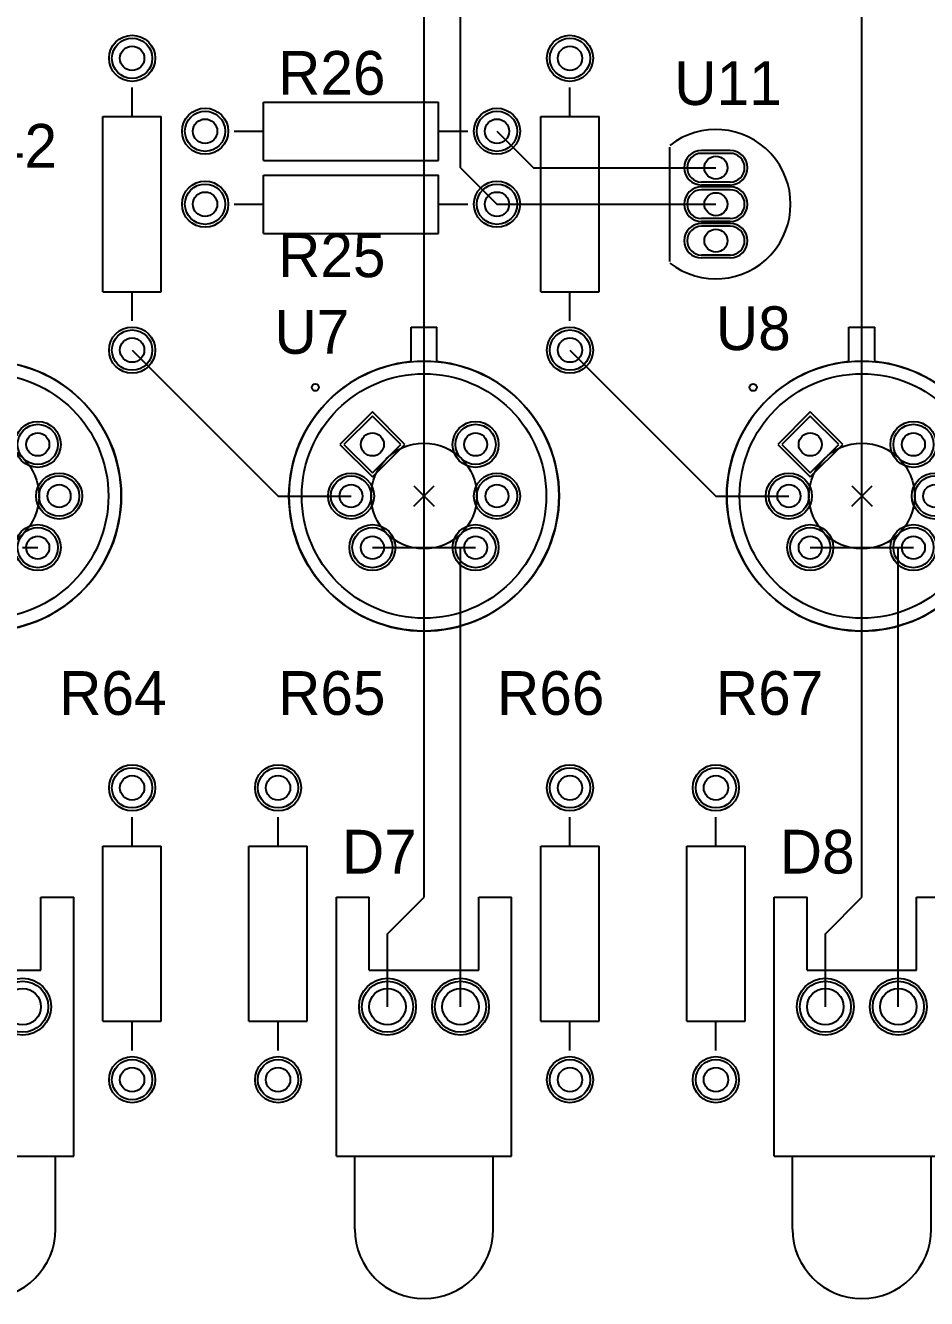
# Model space of a CAD drawing. Extents: x 0.2 to 21.7, y 0.2 to 7.8.
# Drawn here: x 6.354 to 7.589, y 2.1 to 3.845 of the extents above; entities that cross this region are included whole.
import ezdxf

# ---------------------------------------------------------------- set-up
doc = ezdxf.new("R2010")
doc.units = 0
doc.layers.get('0').update_dxf_attribs({"linetype": 'CONTINUOUS'})
for name, color, linetype in [('BOTTOMLAYER', 5, 'CONTINUOUS'), ('BOTTOMSOLDER', 6, 'CONTINUOUS'), ('MECHANICAL13', 56, 'CONTINUOUS'), ('MECHANICAL15', 56, 'CONTINUOUS'), ('MULTILAYER', 9, 'CONTINUOUS'), ('PADHOLE', 156, 'CONTINUOUS'), ('TOPLAYER', 1, 'CONTINUOUS'), ('TOPOVERLAY', 2, 'CONTINUOUS'), ('TOPSOLDER', 216, 'CONTINUOUS')]:
    doc.layers.add(name, color=color, linetype=linetype)

# ---------------------------------------------------------------- blocks, each defined once
blk = doc.blocks.new('LED_0_21')
at = {"layer": 'BOTTOMLAYER'}
for centre in [(-0.05, 0), (0.05, 0)]:
    blk.add_circle(centre, 0.035, dxfattribs=at)
at = {"layer": 'BOTTOMSOLDER'}
for centre in [(-0.05, 0), (0.05, 0)]:
    blk.add_circle(centre, 0.039, dxfattribs=at)
at = {"layer": 'MULTILAYER'}
for centre in [(-0.05, 0), (0.05, 0)]:
    blk.add_circle(centre, 0.035, dxfattribs=at)
at = {"layer": 'PADHOLE'}
for centre in [(-0.05, 0), (0.05, 0)]:
    blk.add_circle(centre, 0.025, dxfattribs=at)
at = {"layer": 'TOPLAYER'}
for centre in [(-0.05, 0), (0.05, 0)]:
    blk.add_circle(centre, 0.035, dxfattribs=at)
at = {"layer": 'TOPOVERLAY'}
for p, q in [((-0.12, 0.15), (-0.075, 0.15)), ((-0.12, -0.205), (-0.12, 0.15)), ((-0.075, 0.05), (-0.075, 0.15)), ((0.075, 0.15), (0.12, 0.15)), ((0.075, 0.05), (0.075, 0.15)), ((0.12, -0.205), (0.12, 0.15)), ((-0.075, 0.05), (0.075, 0.05)), ((-0.12, -0.205), (0.12, -0.205)), ((-0.095, -0.305), (-0.095, -0.205)), ((0.095, -0.305), (0.095, -0.205))]:
    blk.add_line(p, q, dxfattribs=at)
blk.add_arc((0, -0.305), 0.095, 180, 360, dxfattribs=at)
at = {"layer": 'TOPSOLDER'}
for centre in [(-0.05, 0), (0.05, 0)]:
    blk.add_circle(centre, 0.039, dxfattribs=at)
blk = doc.blocks.new('LED_0_22')
at = {"layer": 'BOTTOMLAYER'}
for centre in [(-0.05, 0), (0.05, 0)]:
    blk.add_circle(centre, 0.035, dxfattribs=at)
at = {"layer": 'BOTTOMSOLDER'}
for centre in [(-0.05, 0), (0.05, 0)]:
    blk.add_circle(centre, 0.039, dxfattribs=at)
at = {"layer": 'MULTILAYER'}
for centre in [(-0.05, 0), (0.05, 0)]:
    blk.add_circle(centre, 0.035, dxfattribs=at)
at = {"layer": 'PADHOLE'}
for centre in [(-0.05, 0), (0.05, 0)]:
    blk.add_circle(centre, 0.025, dxfattribs=at)
at = {"layer": 'TOPLAYER'}
for centre in [(-0.05, 0), (0.05, 0)]:
    blk.add_circle(centre, 0.035, dxfattribs=at)
at = {"layer": 'TOPOVERLAY'}
for p, q in [((-0.12, 0.15), (-0.075, 0.15)), ((-0.12, -0.205), (-0.12, 0.15)), ((-0.075, 0.05), (-0.075, 0.15)), ((0.075, 0.15), (0.12, 0.15)), ((0.075, 0.05), (0.075, 0.15)), ((0.12, -0.205), (0.12, 0.15)), ((-0.075, 0.05), (0.075, 0.05)), ((-0.12, -0.205), (0.12, -0.205)), ((-0.095, -0.305), (-0.095, -0.205)), ((0.095, -0.305), (0.095, -0.205))]:
    blk.add_line(p, q, dxfattribs=at)
blk.add_arc((0, -0.305), 0.095, 180, 360, dxfattribs=at)
at = {"layer": 'TOPSOLDER'}
for centre in [(-0.05, 0), (0.05, 0)]:
    blk.add_circle(centre, 0.039, dxfattribs=at)
blk = doc.blocks.new('LED_0_23')
at = {"layer": 'BOTTOMLAYER'}
for centre in [(-0.05, 0), (0.05, 0)]:
    blk.add_circle(centre, 0.035, dxfattribs=at)
at = {"layer": 'BOTTOMSOLDER'}
for centre in [(-0.05, 0), (0.05, 0)]:
    blk.add_circle(centre, 0.039, dxfattribs=at)
at = {"layer": 'MULTILAYER'}
for centre in [(-0.05, 0), (0.05, 0)]:
    blk.add_circle(centre, 0.035, dxfattribs=at)
at = {"layer": 'PADHOLE'}
for centre in [(-0.05, 0), (0.05, 0)]:
    blk.add_circle(centre, 0.025, dxfattribs=at)
at = {"layer": 'TOPLAYER'}
for centre in [(-0.05, 0), (0.05, 0)]:
    blk.add_circle(centre, 0.035, dxfattribs=at)
at = {"layer": 'TOPOVERLAY'}
for p, q in [((-0.12, 0.15), (-0.075, 0.15)), ((-0.12, -0.205), (-0.12, 0.15)), ((-0.075, 0.05), (-0.075, 0.15)), ((0.075, 0.15), (0.12, 0.15)), ((0.075, 0.05), (0.075, 0.15)), ((0.12, -0.205), (0.12, 0.15)), ((-0.075, 0.05), (0.075, 0.05)), ((-0.12, -0.205), (0.12, -0.205)), ((-0.095, -0.305), (-0.095, -0.205)), ((0.095, -0.305), (0.095, -0.205))]:
    blk.add_line(p, q, dxfattribs=at)
blk.add_arc((0, -0.305), 0.095, 180, 360, dxfattribs=at)
at = {"layer": 'TOPSOLDER'}
for centre in [(-0.05, 0), (0.05, 0)]:
    blk.add_circle(centre, 0.039, dxfattribs=at)
blk = doc.blocks.new('AXIAL_0_4_89')
at = {"layer": 'BOTTOMLAYER'}
for centre in [(-0.2, 0), (0.2, 0)]:
    blk.add_circle(centre, 0.0276, dxfattribs=at)
at = {"layer": 'BOTTOMSOLDER'}
for centre in [(-0.2, 0), (0.2, 0)]:
    blk.add_circle(centre, 0.0316, dxfattribs=at)
at = {"layer": 'MULTILAYER'}
for centre in [(-0.2, 0), (0.2, 0)]:
    blk.add_circle(centre, 0.0276, dxfattribs=at)
at = {"layer": 'PADHOLE'}
for centre in [(-0.2, 0), (0.2, 0)]:
    blk.add_circle(centre, 0.0167, dxfattribs=at)
at = {"layer": 'TOPLAYER'}
for centre in [(-0.2, 0), (0.2, 0)]:
    blk.add_circle(centre, 0.0276, dxfattribs=at)
at = {"layer": 'TOPOVERLAY'}
for p, q in [((0.12, 0.04), (-0.12, 0.04)), ((-0.12, 0.04), (-0.12, -0.04)), ((0.12, 0.04), (0.12, -0.04)), ((-0.12, 0), (-0.16, 0)), ((0.16, 0), (0.12, 0)), ((0.12, -0.04), (-0.12, -0.04))]:
    blk.add_line(p, q, dxfattribs=at)
at = {"layer": 'TOPSOLDER'}
for centre in [(-0.2, 0), (0.2, 0)]:
    blk.add_circle(centre, 0.0316, dxfattribs=at)
blk = doc.blocks.new('AXIAL_0_4_90')
at = {"layer": 'BOTTOMLAYER'}
for centre in [(-0.2, 0), (0.2, 0)]:
    blk.add_circle(centre, 0.0276, dxfattribs=at)
at = {"layer": 'BOTTOMSOLDER'}
for centre in [(-0.2, 0), (0.2, 0)]:
    blk.add_circle(centre, 0.0316, dxfattribs=at)
at = {"layer": 'MULTILAYER'}
for centre in [(-0.2, 0), (0.2, 0)]:
    blk.add_circle(centre, 0.0276, dxfattribs=at)
at = {"layer": 'PADHOLE'}
for centre in [(-0.2, 0), (0.2, 0)]:
    blk.add_circle(centre, 0.0167, dxfattribs=at)
at = {"layer": 'TOPLAYER'}
for centre in [(-0.2, 0), (0.2, 0)]:
    blk.add_circle(centre, 0.0276, dxfattribs=at)
at = {"layer": 'TOPOVERLAY'}
for p, q in [((0.12, 0.04), (-0.12, 0.04)), ((-0.12, 0.04), (-0.12, -0.04)), ((0.12, 0.04), (0.12, -0.04)), ((-0.12, 0), (-0.16, 0)), ((0.16, 0), (0.12, 0)), ((0.12, -0.04), (-0.12, -0.04))]:
    blk.add_line(p, q, dxfattribs=at)
at = {"layer": 'TOPSOLDER'}
for centre in [(-0.2, 0), (0.2, 0)]:
    blk.add_circle(centre, 0.0316, dxfattribs=at)
blk = doc.blocks.new('AXIAL_0_4_106')
at = {"layer": 'BOTTOMLAYER'}
for centre in [(-0.2, 0), (0.2, 0)]:
    blk.add_circle(centre, 0.0276, dxfattribs=at)
at = {"layer": 'BOTTOMSOLDER'}
for centre in [(-0.2, 0), (0.2, 0)]:
    blk.add_circle(centre, 0.0316, dxfattribs=at)
at = {"layer": 'MULTILAYER'}
for centre in [(-0.2, 0), (0.2, 0)]:
    blk.add_circle(centre, 0.0276, dxfattribs=at)
at = {"layer": 'PADHOLE'}
for centre in [(-0.2, 0), (0.2, 0)]:
    blk.add_circle(centre, 0.0167, dxfattribs=at)
at = {"layer": 'TOPLAYER'}
for centre in [(-0.2, 0), (0.2, 0)]:
    blk.add_circle(centre, 0.0276, dxfattribs=at)
at = {"layer": 'TOPOVERLAY'}
for p, q in [((-0.12, 0.04), (0.12, 0.04)), ((-0.12, 0.04), (-0.12, -0.04)), ((0.12, 0.04), (0.12, -0.04)), ((-0.16, 0), (-0.12, 0)), ((0.12, 0), (0.16, 0)), ((-0.12, -0.04), (0.12, -0.04))]:
    blk.add_line(p, q, dxfattribs=at)
at = {"layer": 'TOPSOLDER'}
for centre in [(-0.2, 0), (0.2, 0)]:
    blk.add_circle(centre, 0.0316, dxfattribs=at)
blk = doc.blocks.new('AXIAL_0_4_107')
at = {"layer": 'BOTTOMLAYER'}
for centre in [(-0.2, 0), (0.2, 0)]:
    blk.add_circle(centre, 0.0276, dxfattribs=at)
at = {"layer": 'BOTTOMSOLDER'}
for centre in [(-0.2, 0), (0.2, 0)]:
    blk.add_circle(centre, 0.0316, dxfattribs=at)
at = {"layer": 'MULTILAYER'}
for centre in [(-0.2, 0), (0.2, 0)]:
    blk.add_circle(centre, 0.0276, dxfattribs=at)
at = {"layer": 'PADHOLE'}
for centre in [(-0.2, 0), (0.2, 0)]:
    blk.add_circle(centre, 0.0167, dxfattribs=at)
at = {"layer": 'TOPLAYER'}
for centre in [(-0.2, 0), (0.2, 0)]:
    blk.add_circle(centre, 0.0276, dxfattribs=at)
at = {"layer": 'TOPOVERLAY'}
for p, q in [((-0.12, 0.04), (0.12, 0.04)), ((-0.12, 0.04), (-0.12, -0.04)), ((0.12, 0.04), (0.12, -0.04)), ((-0.16, 0), (-0.12, 0)), ((0.12, 0), (0.16, 0)), ((-0.12, -0.04), (0.12, -0.04))]:
    blk.add_line(p, q, dxfattribs=at)
at = {"layer": 'TOPSOLDER'}
for centre in [(-0.2, 0), (0.2, 0)]:
    blk.add_circle(centre, 0.0316, dxfattribs=at)
blk = doc.blocks.new('AXIAL_0_4_128')
at = {"layer": 'BOTTOMLAYER'}
for centre in [(-0.2, 0), (0.2, 0)]:
    blk.add_circle(centre, 0.0276, dxfattribs=at)
at = {"layer": 'BOTTOMSOLDER'}
for centre in [(-0.2, 0), (0.2, 0)]:
    blk.add_circle(centre, 0.0316, dxfattribs=at)
at = {"layer": 'MULTILAYER'}
for centre in [(-0.2, 0), (0.2, 0)]:
    blk.add_circle(centre, 0.0276, dxfattribs=at)
at = {"layer": 'PADHOLE'}
for centre in [(-0.2, 0), (0.2, 0)]:
    blk.add_circle(centre, 0.0167, dxfattribs=at)
at = {"layer": 'TOPLAYER'}
for centre in [(-0.2, 0), (0.2, 0)]:
    blk.add_circle(centre, 0.0276, dxfattribs=at)
at = {"layer": 'TOPOVERLAY'}
for p, q in [((-0.12, 0.04), (0.12, 0.04)), ((-0.12, 0.04), (-0.12, -0.04)), ((0.12, 0.04), (0.12, -0.04)), ((-0.16, 0), (-0.12, 0)), ((0.12, 0), (0.16, 0)), ((-0.12, -0.04), (0.12, -0.04))]:
    blk.add_line(p, q, dxfattribs=at)
at = {"layer": 'TOPSOLDER'}
for centre in [(-0.2, 0), (0.2, 0)]:
    blk.add_circle(centre, 0.0316, dxfattribs=at)
blk = doc.blocks.new('AXIAL_0_4_129')
at = {"layer": 'BOTTOMLAYER'}
for centre in [(-0.2, 0), (0.2, 0)]:
    blk.add_circle(centre, 0.0276, dxfattribs=at)
at = {"layer": 'BOTTOMSOLDER'}
for centre in [(-0.2, 0), (0.2, 0)]:
    blk.add_circle(centre, 0.0316, dxfattribs=at)
at = {"layer": 'MULTILAYER'}
for centre in [(-0.2, 0), (0.2, 0)]:
    blk.add_circle(centre, 0.0276, dxfattribs=at)
at = {"layer": 'PADHOLE'}
for centre in [(-0.2, 0), (0.2, 0)]:
    blk.add_circle(centre, 0.0167, dxfattribs=at)
at = {"layer": 'TOPLAYER'}
for centre in [(-0.2, 0), (0.2, 0)]:
    blk.add_circle(centre, 0.0276, dxfattribs=at)
at = {"layer": 'TOPOVERLAY'}
for p, q in [((-0.12, 0.04), (0.12, 0.04)), ((-0.12, 0.04), (-0.12, -0.04)), ((0.12, 0.04), (0.12, -0.04)), ((-0.16, 0), (-0.12, 0)), ((0.12, 0), (0.16, 0)), ((-0.12, -0.04), (0.12, -0.04))]:
    blk.add_line(p, q, dxfattribs=at)
at = {"layer": 'TOPSOLDER'}
for centre in [(-0.2, 0), (0.2, 0)]:
    blk.add_circle(centre, 0.0316, dxfattribs=at)
blk = doc.blocks.new('AXIAL_0_4_130')
at = {"layer": 'BOTTOMLAYER'}
for centre in [(-0.2, 0), (0.2, 0)]:
    blk.add_circle(centre, 0.0276, dxfattribs=at)
at = {"layer": 'BOTTOMSOLDER'}
for centre in [(-0.2, 0), (0.2, 0)]:
    blk.add_circle(centre, 0.0316, dxfattribs=at)
at = {"layer": 'MULTILAYER'}
for centre in [(-0.2, 0), (0.2, 0)]:
    blk.add_circle(centre, 0.0276, dxfattribs=at)
at = {"layer": 'PADHOLE'}
for centre in [(-0.2, 0), (0.2, 0)]:
    blk.add_circle(centre, 0.0167, dxfattribs=at)
at = {"layer": 'TOPLAYER'}
for centre in [(-0.2, 0), (0.2, 0)]:
    blk.add_circle(centre, 0.0276, dxfattribs=at)
at = {"layer": 'TOPOVERLAY'}
for p, q in [((-0.12, 0.04), (0.12, 0.04)), ((-0.12, 0.04), (-0.12, -0.04)), ((0.12, 0.04), (0.12, -0.04)), ((-0.16, 0), (-0.12, 0)), ((0.12, 0), (0.16, 0)), ((-0.12, -0.04), (0.12, -0.04))]:
    blk.add_line(p, q, dxfattribs=at)
at = {"layer": 'TOPSOLDER'}
for centre in [(-0.2, 0), (0.2, 0)]:
    blk.add_circle(centre, 0.0316, dxfattribs=at)
blk = doc.blocks.new('AXIAL_0_4_131')
at = {"layer": 'BOTTOMLAYER'}
for centre in [(-0.2, 0), (0.2, 0)]:
    blk.add_circle(centre, 0.0276, dxfattribs=at)
at = {"layer": 'BOTTOMSOLDER'}
for centre in [(-0.2, 0), (0.2, 0)]:
    blk.add_circle(centre, 0.0316, dxfattribs=at)
at = {"layer": 'MULTILAYER'}
for centre in [(-0.2, 0), (0.2, 0)]:
    blk.add_circle(centre, 0.0276, dxfattribs=at)
at = {"layer": 'PADHOLE'}
for centre in [(-0.2, 0), (0.2, 0)]:
    blk.add_circle(centre, 0.0167, dxfattribs=at)
at = {"layer": 'TOPLAYER'}
for centre in [(-0.2, 0), (0.2, 0)]:
    blk.add_circle(centre, 0.0276, dxfattribs=at)
at = {"layer": 'TOPOVERLAY'}
for p, q in [((-0.12, 0.04), (0.12, 0.04)), ((-0.12, 0.04), (-0.12, -0.04)), ((0.12, 0.04), (0.12, -0.04)), ((-0.16, 0), (-0.12, 0)), ((0.12, 0), (0.16, 0)), ((-0.12, -0.04), (0.12, -0.04))]:
    blk.add_line(p, q, dxfattribs=at)
at = {"layer": 'TOPSOLDER'}
for centre in [(-0.2, 0), (0.2, 0)]:
    blk.add_circle(centre, 0.0316, dxfattribs=at)
blk = doc.blocks.new('H06C_170')
at = {"layer": 'BOTTOMLAYER'}
for p, q in [((-0.127559, 0.027559), (-0.127559, -0.027559)), ((-0.072441, 0.027559), (-0.127559, 0.027559)), ((-0.072441, -0.027559), (-0.072441, 0.027559)), ((-0.127559, -0.027559), (-0.072441, -0.027559))]:
    blk.add_line(p, q, dxfattribs=at)
for centre in [(0, 0.1), (0.070711, 0.070711), (0.1, 0), (-0.070711, -0.070711), (0, -0.1)]:
    blk.add_circle(centre, 0.027559, dxfattribs=at)
at = {"layer": 'BOTTOMSOLDER'}
for p, q in [((-0.131559, 0.031559), (-0.131559, -0.031559)), ((-0.068441, 0.031559), (-0.131559, 0.031559)), ((-0.068441, -0.031559), (-0.068441, 0.031559)), ((-0.131559, -0.031559), (-0.068441, -0.031559))]:
    blk.add_line(p, q, dxfattribs=at)
for centre in [(0, 0.1), (0.070711, 0.070711), (0.1, 0), (-0.070711, -0.070711), (0, -0.1)]:
    blk.add_circle(centre, 0.031559, dxfattribs=at)
at = {"layer": 'MECHANICAL13'}
for radius in [0.185039, 0.16752, 0.072441]:
    blk.add_circle((0, 0), radius, dxfattribs=at)
at = {"layer": 'MECHANICAL15'}
for p, q in [((0, -0.019685), (0, 0.019685)), ((-0.019685, 0), (0.019685, 0))]:
    blk.add_line(p, q, dxfattribs=at)
at = {"layer": 'MULTILAYER'}
for p, q in [((-0.127559, 0.027559), (-0.127559, -0.027559)), ((-0.072441, 0.027559), (-0.127559, 0.027559)), ((-0.072441, -0.027559), (-0.072441, 0.027559)), ((-0.127559, -0.027559), (-0.072441, -0.027559))]:
    blk.add_line(p, q, dxfattribs=at)
for centre in [(0, 0.1), (0.070711, 0.070711), (0.1, 0), (-0.070711, -0.070711), (0, -0.1)]:
    blk.add_circle(centre, 0.027559, dxfattribs=at)
at = {"layer": 'PADHOLE'}
for centre in [(0, 0.1), (0.070711, 0.070711), (-0.1, 0), (0.1, 0), (-0.070711, -0.070711), (0, -0.1)]:
    blk.add_circle(centre, 0.015748, dxfattribs=at)
at = {"layer": 'TOPLAYER'}
for p, q in [((-0.127559, 0.027559), (-0.127559, -0.027559)), ((-0.072441, 0.027559), (-0.127559, 0.027559)), ((-0.072441, -0.027559), (-0.072441, 0.027559)), ((-0.127559, -0.027559), (-0.072441, -0.027559))]:
    blk.add_line(p, q, dxfattribs=at)
for centre in [(0, 0.1), (0.070711, 0.070711), (0.1, 0), (-0.070711, -0.070711), (0, -0.1)]:
    blk.add_circle(centre, 0.027559, dxfattribs=at)
at = {"layer": 'TOPOVERLAY'}
for p, q in [((-0.176176, 0.151121), (-0.151121, 0.176176)), ((-0.117714, 0.142769), (-0.151121, 0.176176)), ((-0.142769, 0.117714), (-0.176176, 0.151121))]:
    blk.add_line(p, q, dxfattribs=at)
blk.add_circle((-0.21063, 0), 0.004921, dxfattribs=at)
blk.add_arc((0, 0), 0.185039, -219.506, -230.494, dxfattribs=at)
at = {"layer": 'TOPSOLDER'}
for p, q in [((-0.131559, 0.031559), (-0.131559, -0.031559)), ((-0.068441, 0.031559), (-0.131559, 0.031559)), ((-0.068441, -0.031559), (-0.068441, 0.031559)), ((-0.131559, -0.031559), (-0.068441, -0.031559))]:
    blk.add_line(p, q, dxfattribs=at)
for centre in [(0, 0.1), (0.070711, 0.070711), (0.1, 0), (-0.070711, -0.070711), (0, -0.1)]:
    blk.add_circle(centre, 0.031559, dxfattribs=at)
blk = doc.blocks.new('H06C_171')
at = {"layer": 'BOTTOMLAYER'}
for p, q in [((-0.127559, 0.027559), (-0.127559, -0.027559)), ((-0.072441, 0.027559), (-0.127559, 0.027559)), ((-0.072441, -0.027559), (-0.072441, 0.027559)), ((-0.127559, -0.027559), (-0.072441, -0.027559))]:
    blk.add_line(p, q, dxfattribs=at)
for centre in [(0, 0.1), (0.070711, 0.070711), (0.1, 0), (-0.070711, -0.070711), (0, -0.1)]:
    blk.add_circle(centre, 0.027559, dxfattribs=at)
at = {"layer": 'BOTTOMSOLDER'}
for p, q in [((-0.131559, 0.031559), (-0.131559, -0.031559)), ((-0.068441, 0.031559), (-0.131559, 0.031559)), ((-0.068441, -0.031559), (-0.068441, 0.031559)), ((-0.131559, -0.031559), (-0.068441, -0.031559))]:
    blk.add_line(p, q, dxfattribs=at)
for centre in [(0, 0.1), (0.070711, 0.070711), (0.1, 0), (-0.070711, -0.070711), (0, -0.1)]:
    blk.add_circle(centre, 0.031559, dxfattribs=at)
at = {"layer": 'MECHANICAL13'}
for radius in [0.185039, 0.16752, 0.072441]:
    blk.add_circle((0, 0), radius, dxfattribs=at)
at = {"layer": 'MECHANICAL15'}
for p, q in [((0, -0.019685), (0, 0.019685)), ((-0.019685, 0), (0.019685, 0))]:
    blk.add_line(p, q, dxfattribs=at)
at = {"layer": 'MULTILAYER'}
for p, q in [((-0.127559, 0.027559), (-0.127559, -0.027559)), ((-0.072441, 0.027559), (-0.127559, 0.027559)), ((-0.072441, -0.027559), (-0.072441, 0.027559)), ((-0.127559, -0.027559), (-0.072441, -0.027559))]:
    blk.add_line(p, q, dxfattribs=at)
for centre in [(0, 0.1), (0.070711, 0.070711), (0.1, 0), (-0.070711, -0.070711), (0, -0.1)]:
    blk.add_circle(centre, 0.027559, dxfattribs=at)
at = {"layer": 'PADHOLE'}
for centre in [(0, 0.1), (0.070711, 0.070711), (-0.1, 0), (0.1, 0), (-0.070711, -0.070711), (0, -0.1)]:
    blk.add_circle(centre, 0.015748, dxfattribs=at)
at = {"layer": 'TOPLAYER'}
for p, q in [((-0.127559, 0.027559), (-0.127559, -0.027559)), ((-0.072441, 0.027559), (-0.127559, 0.027559)), ((-0.072441, -0.027559), (-0.072441, 0.027559)), ((-0.127559, -0.027559), (-0.072441, -0.027559))]:
    blk.add_line(p, q, dxfattribs=at)
for centre in [(0, 0.1), (0.070711, 0.070711), (0.1, 0), (-0.070711, -0.070711), (0, -0.1)]:
    blk.add_circle(centre, 0.027559, dxfattribs=at)
at = {"layer": 'TOPOVERLAY'}
for p, q in [((-0.176176, 0.151121), (-0.151121, 0.176176)), ((-0.117714, 0.142769), (-0.151121, 0.176176)), ((-0.142769, 0.117714), (-0.176176, 0.151121))]:
    blk.add_line(p, q, dxfattribs=at)
blk.add_circle((-0.21063, 0), 0.004921, dxfattribs=at)
blk.add_arc((0, 0), 0.185039, -219.506, -230.494, dxfattribs=at)
at = {"layer": 'TOPSOLDER'}
for p, q in [((-0.131559, 0.031559), (-0.131559, -0.031559)), ((-0.068441, 0.031559), (-0.131559, 0.031559)), ((-0.068441, -0.031559), (-0.068441, 0.031559)), ((-0.131559, -0.031559), (-0.068441, -0.031559))]:
    blk.add_line(p, q, dxfattribs=at)
for centre in [(0, 0.1), (0.070711, 0.070711), (0.1, 0), (-0.070711, -0.070711), (0, -0.1)]:
    blk.add_circle(centre, 0.031559, dxfattribs=at)
blk = doc.blocks.new('H06C_172')
at = {"layer": 'BOTTOMLAYER'}
for p, q in [((-0.127559, 0.027559), (-0.127559, -0.027559)), ((-0.072441, 0.027559), (-0.127559, 0.027559)), ((-0.072441, -0.027559), (-0.072441, 0.027559)), ((-0.127559, -0.027559), (-0.072441, -0.027559))]:
    blk.add_line(p, q, dxfattribs=at)
for centre in [(0, 0.1), (0.070711, 0.070711), (0.1, 0), (-0.070711, -0.070711), (0, -0.1)]:
    blk.add_circle(centre, 0.027559, dxfattribs=at)
at = {"layer": 'BOTTOMSOLDER'}
for p, q in [((-0.131559, 0.031559), (-0.131559, -0.031559)), ((-0.068441, 0.031559), (-0.131559, 0.031559)), ((-0.068441, -0.031559), (-0.068441, 0.031559)), ((-0.131559, -0.031559), (-0.068441, -0.031559))]:
    blk.add_line(p, q, dxfattribs=at)
for centre in [(0, 0.1), (0.070711, 0.070711), (0.1, 0), (-0.070711, -0.070711), (0, -0.1)]:
    blk.add_circle(centre, 0.031559, dxfattribs=at)
at = {"layer": 'MECHANICAL13'}
for radius in [0.185039, 0.16752, 0.072441]:
    blk.add_circle((0, 0), radius, dxfattribs=at)
at = {"layer": 'MECHANICAL15'}
for p, q in [((0, -0.019685), (0, 0.019685)), ((-0.019685, 0), (0.019685, 0))]:
    blk.add_line(p, q, dxfattribs=at)
at = {"layer": 'MULTILAYER'}
for p, q in [((-0.127559, 0.027559), (-0.127559, -0.027559)), ((-0.072441, 0.027559), (-0.127559, 0.027559)), ((-0.072441, -0.027559), (-0.072441, 0.027559)), ((-0.127559, -0.027559), (-0.072441, -0.027559))]:
    blk.add_line(p, q, dxfattribs=at)
for centre in [(0, 0.1), (0.070711, 0.070711), (0.1, 0), (-0.070711, -0.070711), (0, -0.1)]:
    blk.add_circle(centre, 0.027559, dxfattribs=at)
at = {"layer": 'PADHOLE'}
for centre in [(0, 0.1), (0.070711, 0.070711), (-0.1, 0), (0.1, 0), (-0.070711, -0.070711), (0, -0.1)]:
    blk.add_circle(centre, 0.015748, dxfattribs=at)
at = {"layer": 'TOPLAYER'}
for p, q in [((-0.127559, 0.027559), (-0.127559, -0.027559)), ((-0.072441, 0.027559), (-0.127559, 0.027559)), ((-0.072441, -0.027559), (-0.072441, 0.027559)), ((-0.127559, -0.027559), (-0.072441, -0.027559))]:
    blk.add_line(p, q, dxfattribs=at)
for centre in [(0, 0.1), (0.070711, 0.070711), (0.1, 0), (-0.070711, -0.070711), (0, -0.1)]:
    blk.add_circle(centre, 0.027559, dxfattribs=at)
at = {"layer": 'TOPOVERLAY'}
for p, q in [((-0.176176, 0.151121), (-0.151121, 0.176176)), ((-0.117714, 0.142769), (-0.151121, 0.176176)), ((-0.142769, 0.117714), (-0.176176, 0.151121))]:
    blk.add_line(p, q, dxfattribs=at)
blk.add_circle((-0.21063, 0), 0.004921, dxfattribs=at)
blk.add_arc((0, 0), 0.185039, -219.506, -230.494, dxfattribs=at)
at = {"layer": 'TOPSOLDER'}
for p, q in [((-0.131559, 0.031559), (-0.131559, -0.031559)), ((-0.068441, 0.031559), (-0.131559, 0.031559)), ((-0.068441, -0.031559), (-0.068441, 0.031559)), ((-0.131559, -0.031559), (-0.068441, -0.031559))]:
    blk.add_line(p, q, dxfattribs=at)
for centre in [(0, 0.1), (0.070711, 0.070711), (0.1, 0), (-0.070711, -0.070711), (0, -0.1)]:
    blk.add_circle(centre, 0.031559, dxfattribs=at)
blk = doc.blocks.new('LP03_175')
at = {"layer": 'BOTTOMLAYER'}
for p, q in [((-0.019685, 0.069685), (0.019685, 0.069685)), ((-0.019685, 0.030315), (0.019685, 0.030315)), ((-0.019685, 0.019685), (0.019685, 0.019685)), ((-0.019685, -0.019685), (0.019685, -0.019685)), ((-0.019685, -0.030315), (0.019685, -0.030315)), ((-0.019685, -0.069685), (0.019685, -0.069685))]:
    blk.add_line(p, q, dxfattribs=at)
for centre, start, end in [((-0.019685, 0.05), -270, -90), ((0.019685, 0.05), -90, -270), ((-0.019685, 0), -270, -90), ((0.019685, 0), -90, -270), ((-0.019685, -0.05), -270, -90), ((0.019685, -0.05), -90, -270)]:
    blk.add_arc(centre, 0.019685, start, end, dxfattribs=at)
at = {"layer": 'BOTTOMSOLDER'}
for p, q in [((-0.019685, 0.073685), (0.019685, 0.073685)), ((-0.019685, 0.026315), (0.019685, 0.026315)), ((-0.019685, 0.023685), (0.019685, 0.023685)), ((-0.019685, -0.023685), (0.019685, -0.023685)), ((-0.019685, -0.026315), (0.019685, -0.026315)), ((-0.019685, -0.073685), (0.019685, -0.073685))]:
    blk.add_line(p, q, dxfattribs=at)
for centre, start, end in [((-0.019685, 0.05), -270, -90), ((0.019685, 0.05), -90, -270), ((-0.019685, 0), -270, -90), ((0.019685, 0), -90, -270), ((-0.019685, -0.05), -270, -90), ((0.019685, -0.05), -90, -270)]:
    blk.add_arc(centre, 0.023685, start, end, dxfattribs=at)
at = {"layer": 'MULTILAYER'}
for p, q in [((-0.019685, 0.069685), (0.019685, 0.069685)), ((-0.019685, 0.030315), (0.019685, 0.030315)), ((-0.019685, 0.019685), (0.019685, 0.019685)), ((-0.019685, -0.019685), (0.019685, -0.019685)), ((-0.019685, -0.030315), (0.019685, -0.030315)), ((-0.019685, -0.069685), (0.019685, -0.069685))]:
    blk.add_line(p, q, dxfattribs=at)
for centre, start, end in [((-0.019685, 0.05), -270, -90), ((0.019685, 0.05), -90, -270), ((-0.019685, 0), -270, -90), ((0.019685, 0), -90, -270), ((-0.019685, -0.05), -270, -90), ((0.019685, -0.05), -90, -270)]:
    blk.add_arc(centre, 0.019685, start, end, dxfattribs=at)
at = {"layer": 'PADHOLE'}
for centre in [(0, 0.05), (0, 0), (0, -0.05)]:
    blk.add_circle(centre, 0.015748, dxfattribs=at)
at = {"layer": 'TOPLAYER'}
for p, q in [((-0.019685, 0.069685), (0.019685, 0.069685)), ((-0.019685, 0.030315), (0.019685, 0.030315)), ((-0.019685, 0.019685), (0.019685, 0.019685)), ((-0.019685, -0.019685), (0.019685, -0.019685)), ((-0.019685, -0.030315), (0.019685, -0.030315)), ((-0.019685, -0.069685), (0.019685, -0.069685))]:
    blk.add_line(p, q, dxfattribs=at)
for centre, start, end in [((-0.019685, 0.05), -270, -90), ((0.019685, 0.05), -90, -270), ((-0.019685, 0), -270, -90), ((0.019685, 0), -90, -270), ((-0.019685, -0.05), -270, -90), ((0.019685, -0.05), -90, -270)]:
    blk.add_arc(centre, 0.019685, start, end, dxfattribs=at)
at = {"layer": 'TOPOVERLAY'}
blk.add_line((0.062992, 0.078346), (0.062992, -0.078346), dxfattribs=at)
blk.add_arc((0, 0), 0.102362, 52, -52, dxfattribs=at)
at = {"layer": 'TOPSOLDER'}
for p, q in [((-0.019685, 0.073685), (0.019685, 0.073685)), ((-0.019685, 0.026315), (0.019685, 0.026315)), ((-0.019685, 0.023685), (0.019685, 0.023685)), ((-0.019685, -0.023685), (0.019685, -0.023685)), ((-0.019685, -0.026315), (0.019685, -0.026315)), ((-0.019685, -0.073685), (0.019685, -0.073685))]:
    blk.add_line(p, q, dxfattribs=at)
for centre, start, end in [((-0.019685, 0.05), -270, -90), ((0.019685, 0.05), -90, -270), ((-0.019685, 0), -270, -90), ((0.019685, 0), -90, -270), ((-0.019685, -0.05), -270, -90), ((0.019685, -0.05), -90, -270)]:
    blk.add_arc(centre, 0.023685, start, end, dxfattribs=at)

msp = doc.modelspace()

# ---------------------------------------------------------------- linework, layer by layer
at = {"layer": 'BOTTOMLAYER'}
for p, q in [((6.5, 3.4), (6.7, 3.2)), ((7.1, 3.4), (7.3, 3.2)), ((6.7, 3.2), (6.8, 3.2)), ((7.3, 3.2), (7.4, 3.2)), ((6.35, 3.1293), (6.3707, 3.1293)), ((6.8293, 3.1293), (6.95, 3.1293)), ((6.95, 2.5), (6.95, 3.1293)), ((6.95, 3.1293), (6.9707, 3.1293)), ((7.4293, 3.1293), (7.55, 3.1293)), ((7.55, 2.5), (7.55, 3.1293)), ((7.55, 3.1293), (7.5707, 3.1293))]:
    msp.add_line(p, q, dxfattribs=at)
at = {"layer": 'TOPLAYER'}
for p, q in [((6.9, 2.65), (6.9, 4.05)), ((7.5, 2.65), (7.5, 4.05)), ((6.95, 3.65), (6.95, 4)), ((7, 3.7), (7.05, 3.65)), ((6.95, 3.65), (7, 3.6)), ((7.05, 3.65), (7.3, 3.65)), ((7, 3.6), (7.3, 3.6)), ((6.85, 2.6), (6.9, 2.65)), ((7.45, 2.6), (7.5, 2.65)), ((6.85, 2.5), (6.85, 2.6)), ((7.45, 2.5), (7.45, 2.6))]:
    msp.add_line(p, q, dxfattribs=at)

# ---------------------------------------------------------------- block references
for name, p, rotation in [('AXIAL_0_4_106', (6.5, 3.6), 90), ('AXIAL_0_4_107', (7.1, 3.6), 90), ('AXIAL_0_4_90', (6.8, 3.7), 180), ('LP03_175', (7.3, 3.6), 180), ('AXIAL_0_4_89', (6.8, 3.6), 180), ('H06C_170', (6.3, 3.2), 315), ('H06C_171', (6.9, 3.2), 315), ('H06C_172', (7.5, 3.2), 315), ('AXIAL_0_4_128', (6.5, 2.6), 90), ('AXIAL_0_4_129', (6.7, 2.6), 90), ('AXIAL_0_4_130', (7.1, 2.6), 90), ('AXIAL_0_4_131', (7.3, 2.6), 90)]:
    msp.add_blockref(name, p, dxfattribs=dict(rotation=rotation))
for name, p in [('LED_0_21', (6.3, 2.5)), ('LED_0_22', (6.9, 2.5)), ('LED_0_23', (7.5, 2.5))]:
    msp.add_blockref(name, p)

# ---------------------------------------------------------------- texts
at = {"layer": 'TOPOVERLAY'}
for s, p in [('R26', (6.7, 3.75)), ('U11', (7.243, 3.736)), ('R42', (6.25, 3.65)), ('R25', (6.7, 3.5)), ('U8', (7.3, 3.4)), ('U7', (6.695, 3.395)), ('R64', (6.4, 2.9)), ('R65', (6.7, 2.9)), ('R66', (7, 2.9)), ('R67', (7.3, 2.9)), ('D7', (6.7875, 2.6825)), ('D8', (7.3875, 2.6825))]:
    msp.add_text(s, height=0.06, dxfattribs=at).set_placement(p)

doc.saveas('drawing.dxf')
